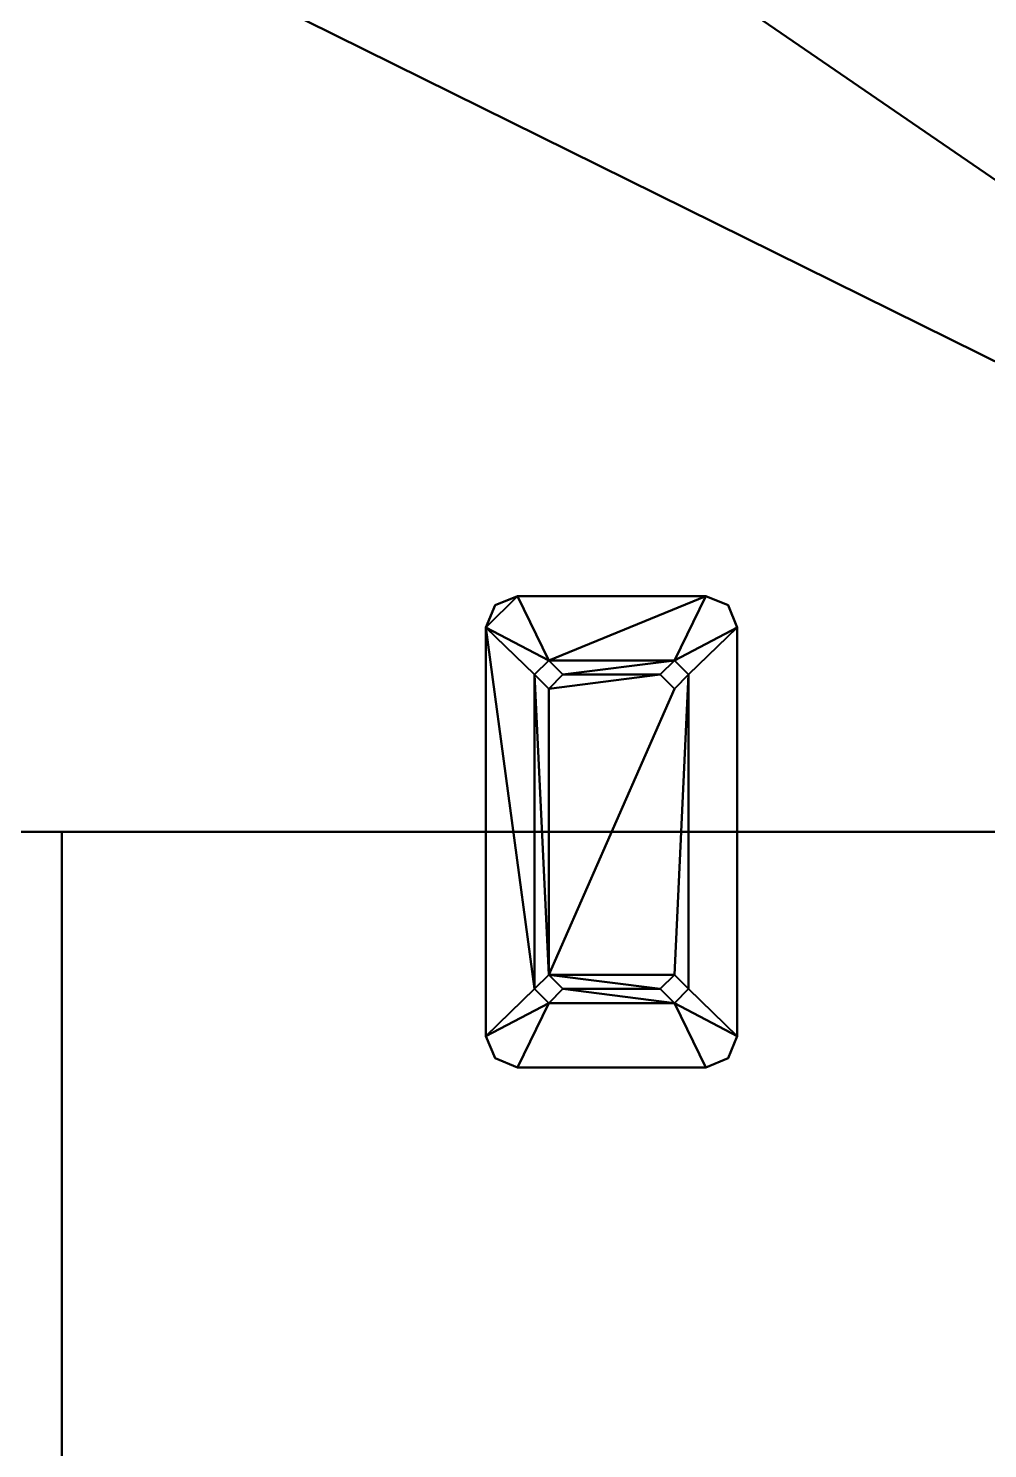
# Model space of a CAD drawing. Header units: millimetres. Extents: x -1050 to 750, y -1100 to 707.
# Drawn here: x 139.4 to 444.7, y -196.3 to 255.6 of the extents above; entities that cross this region are included whole.
import ezdxf

# ---------------------------------------------------------------- set-up
doc = ezdxf.new("R2010")
doc.units = ezdxf.units.MM
doc.layers.add('I-FURN', color=7, linetype='Continuous', lineweight=40)

msp = doc.modelspace()

# ---------------------------------------------------------------- meshes
at = {"layer": 'I-FURN', "color": 251, "true_color": 0x616164}
mesh = msp.add_polyface(dxfattribs=at)
corners = [(750, 700, 725), (-1050, 700, 725), (-1050, 0, 725), (750, 0, 725), (-3.98, 634.53, 725), (-3.98, 516.34, 725), (-294.98, 516.34, 725), (-294.98, 634.53, 725)]
mesh.append_faces([[corners[k] for k in face] for face in [(0, 4, 5, 3), (3, 5, 6, 2)]], dxfattribs={"vtx0": -1, "vtx2": -1, "color": 251})
mesh.append_faces([[corners[k] for k in face] for face in [(7, 4, 0, 1), (6, 7, 1, 2)]], dxfattribs={"vtx1": -1, "vtx3": -1, "color": 251})
mesh = msp.add_polyface(dxfattribs=at)
corners = [(750, 700, 700), (750, 0, 700), (-1050, 0, 700), (-1050, 700, 700), (-3.98, 634.53, 700), (-294.98, 634.53, 700), (-294.98, 516.34, 700), (-3.98, 516.34, 700)]
mesh.append_faces([[corners[k] for k in face] for face in [(7, 1, 6)]], dxfattribs={"vtx0": -1, "vtx1": -1, "color": 251})
mesh.append_faces([[corners[k] for k in face] for face in [(3, 5, 6), (5, 3, 0, 4)]], dxfattribs={"vtx0": -1, "vtx2": -1, "color": 251})
mesh.append_faces([[corners[k] for k in face] for face in [(6, 1, 2, 3)]], dxfattribs={"vtx0": -1, "vtx3": -1, "color": 251})
mesh.append_faces([[corners[k] for k in face] for face in [(7, 4, 0, 1)]], dxfattribs={"vtx1": -1, "vtx3": -1, "color": 251})
at = {"layer": 'I-FURN', "color": 250, "true_color": 0x161616}
mesh = msp.add_polyface(dxfattribs=at)
corners = [(365, 65, 697), (365, -65, 697), (362.07, -72.07, 697), (355, -75, 697), (295, -75, 697), (287.93, -72.07, 697), (285, -65, 697), (285, 65, 697), (287.93, 72.07, 697), (295, 75, 697), (355, 75, 697), (362.07, 72.07, 697), (340.5, -50, 697), (345, -54.5, 697), (349.5, -50, 697), (345, -45.5, 697), (300.5, -50, 697), (305, -54.5, 697), (309.5, -50, 697), (305, -45.5, 697), (300.5, 50, 697), (305, 45.5, 697), (309.5, 50, 697), (305, 54.5, 697), (340.5, 50, 697), (345, 45.5, 697), (349.5, 50, 697), (345, 54.5, 697)]
mesh.append_faces([[corners[k] for k in face] for face in [(6, 17, 4, 5)]], dxfattribs={"vtx0": -1, "vtx1": -1, "color": 250})
mesh.append_faces([[corners[k] for k in face] for face in [(23, 10, 27, 22), (7, 20, 16, 6)]], dxfattribs={"vtx0": -1, "vtx1": -1, "vtx2": -1, "color": 250})
mesh.append_faces([[corners[k] for k in face] for face in [(15, 19, 25, 26), (14, 26, 0, 1), (17, 13, 3, 4)]], dxfattribs={"vtx0": -1, "vtx1": -1, "vtx3": -1, "color": 250})
mesh.append_faces([[corners[k] for k in face] for face in [(0, 26, 27), (22, 27, 24, 21), (19, 15, 12, 18), (1, 13, 14), (18, 12, 13, 17), (7, 23, 20), (23, 9, 10)]], dxfattribs={"vtx0": -1, "vtx2": -1, "color": 250})
mesh.append_faces([[corners[k] for k in face] for face in [(21, 24, 25, 19)]], dxfattribs={"vtx0": -1, "vtx2": -1, "vtx3": -1, "color": 250})
mesh.append_faces([[corners[k] for k in face] for face in [(14, 15, 26), (16, 17, 6)]], dxfattribs={"vtx1": -1, "vtx2": -1, "color": 250})
mesh.append_faces([[corners[k] for k in face] for face in [(20, 21, 19, 16)]], dxfattribs={"vtx1": -1, "vtx3": -1, "color": 250})
mesh.append_faces([[corners[k] for k in face] for face in [(10, 11, 0, 27), (1, 2, 3, 13), (7, 8, 9, 23)]], dxfattribs={"vtx2": -1, "vtx3": -1, "color": 250})
mesh = msp.add_polyface(dxfattribs=at)
corners = [(295, -75, 700), (355, -75, 700), (362.07, -72.07, 700), (365, -65, 700), (365, 65, 700), (362.07, 72.07, 700), (355, 75, 700), (295, 75, 700), (287.93, 72.07, 700), (285, 65, 700), (285, -65, 700), (287.93, -72.07, 700), (349.5, -50, 700), (345, -54.5, 700), (340.5, -50, 700), (345, -45.5, 700), (309.5, -50, 700), (305, -54.5, 700), (300.5, -50, 700), (305, -45.5, 700), (309.5, 50, 700), (305, 45.5, 700), (300.5, 50, 700), (305, 54.5, 700), (349.5, 50, 700), (345, 45.5, 700), (340.5, 50, 700), (345, 54.5, 700)]
mesh.append_faces([[corners[k] for k in face] for face in [(0, 17, 10, 11), (17, 13, 16), (21, 26, 20)]], dxfattribs={"vtx0": -1, "vtx1": -1, "color": 250})
mesh.append_faces([[corners[k] for k in face] for face in [(25, 19, 15, 24), (4, 24, 12, 3), (1, 13, 17, 0)]], dxfattribs={"vtx0": -1, "vtx1": -1, "vtx2": -1, "color": 250})
mesh.append_faces([[corners[k] for k in face] for face in [(23, 27, 6, 7), (22, 9, 18, 19)]], dxfattribs={"vtx0": -1, "vtx1": -1, "vtx3": -1, "color": 250})
mesh.append_faces([[corners[k] for k in face] for face in [(20, 26, 27, 23), (19, 14, 15), (24, 15, 12), (16, 13, 14, 19), (10, 17, 18)]], dxfattribs={"vtx0": -1, "vtx2": -1, "color": 250})
mesh.append_faces([[corners[k] for k in face] for face in [(9, 22, 23, 7)]], dxfattribs={"vtx0": -1, "vtx2": -1, "vtx3": -1, "color": 250})
mesh.append_faces([[corners[k] for k in face] for face in [(27, 24, 4), (12, 13, 3), (21, 22, 19), (9, 10, 18)]], dxfattribs={"vtx1": -1, "vtx2": -1, "color": 250})
mesh.append_faces([[corners[k] for k in face] for face in [(25, 26, 21, 19)]], dxfattribs={"vtx1": -1, "vtx2": -1, "vtx3": -1, "color": 250})
mesh.append_faces([[corners[k] for k in face] for face in [(7, 8, 9)]], dxfattribs={"vtx2": -1, "color": 250})
mesh.append_faces([[corners[k] for k in face] for face in [(4, 5, 6, 27), (1, 2, 3, 13)]], dxfattribs={"vtx2": -1, "vtx3": -1, "color": 250})
mesh = msp.add_polyface(dxfattribs=at)
corners = [(295, 75, 697), (287.93, 72.07, 697), (285, 65, 697), (285, 65, 700), (287.93, 72.07, 700), (295, 75, 700)]
mesh.append_faces([[corners[k] for k in face] for face in [(5, 0, 1, 4), (2, 3, 4, 1)]], dxfattribs={"vtx2": -1, "color": 250})
mesh = msp.add_polyface(dxfattribs=at)
corners = [(295, 75, 700), (355, 75, 700), (355, 75, 697), (295, 75, 697)]
mesh.append_faces([[corners[k] for k in face] for face in [(0, 1, 2, 3)]], dxfattribs={"color": 250})
mesh = msp.add_polyface(dxfattribs=at)
corners = [(365, 65, 697), (362.07, 72.07, 697), (355, 75, 697), (355, 75, 700), (362.07, 72.07, 700), (365, 65, 700)]
mesh.append_faces([[corners[k] for k in face] for face in [(5, 0, 1, 4), (2, 3, 4, 1)]], dxfattribs={"vtx2": -1, "color": 250})
mesh = msp.add_polyface(dxfattribs=at)
corners = [(285, -65, 700), (285, 65, 700), (285, 65, 697), (285, -65, 697)]
mesh.append_faces([[corners[k] for k in face] for face in [(1, 2, 3, 0)]], dxfattribs={"color": 250})
mesh = msp.add_polyface(dxfattribs=at)
corners = [(365, 65, 700), (365, -65, 700), (365, -65, 697), (365, 65, 697)]
mesh.append_faces([[corners[k] for k in face] for face in [(1, 2, 3, 0)]], dxfattribs={"color": 250})
mesh = msp.add_polyface(dxfattribs=at)
corners = [(300.5, 50, 697), (305, 54.5, 697), (309.5, 50, 697), (309.5, 50, 697.75), (309.5, 50, 698.5), (309.5, 50, 699.25), (309.5, 50, 700), (305, 54.5, 700), (300.5, 50, 700), (300.5, 50, 699.25), (300.5, 50, 698.5), (300.5, 50, 697.75)]
mesh.append_faces([[corners[k] for k in face] for face in [(7, 4, 5, 6)]], dxfattribs={"vtx0": -1, "color": 250})
mesh.append_faces([[corners[k] for k in face] for face in [(1, 4, 7)]], dxfattribs={"vtx0": -1, "vtx1": -1, "vtx2": -1, "color": 250})
mesh.append_faces([[corners[k] for k in face] for face in [(1, 7, 10, 11)]], dxfattribs={"vtx0": -1, "vtx1": -1, "vtx3": -1, "color": 250})
mesh.append_faces([[corners[k] for k in face] for face in [(0, 1, 11)]], dxfattribs={"vtx1": -1, "color": 250})
mesh.append_faces([[corners[k] for k in face] for face in [(1, 2, 3, 4), (7, 8, 9, 10)]], dxfattribs={"vtx3": -1, "color": 250})
mesh = msp.add_polyface(dxfattribs=at)
corners = [(340.5, 50, 697), (345, 54.5, 697), (349.5, 50, 697), (349.5, 50, 697.75), (349.5, 50, 698.5), (349.5, 50, 699.25), (349.5, 50, 700), (345, 54.5, 700), (340.5, 50, 700), (340.5, 50, 699.25), (340.5, 50, 698.5), (340.5, 50, 697.75)]
mesh.append_faces([[corners[k] for k in face] for face in [(7, 4, 5, 6)]], dxfattribs={"vtx0": -1, "color": 250})
mesh.append_faces([[corners[k] for k in face] for face in [(1, 4, 7)]], dxfattribs={"vtx0": -1, "vtx1": -1, "vtx2": -1, "color": 250})
mesh.append_faces([[corners[k] for k in face] for face in [(1, 7, 10, 11)]], dxfattribs={"vtx0": -1, "vtx1": -1, "vtx3": -1, "color": 250})
mesh.append_faces([[corners[k] for k in face] for face in [(0, 1, 11)]], dxfattribs={"vtx1": -1, "color": 250})
mesh.append_faces([[corners[k] for k in face] for face in [(1, 2, 3, 4), (7, 8, 9, 10)]], dxfattribs={"vtx3": -1, "color": 250})
mesh = msp.add_polyface(dxfattribs=at)
corners = [(309.5, 50, 700), (309.5, 50, 699.25), (309.5, 50, 698.5), (309.5, 50, 697.75), (309.5, 50, 697), (305, 45.5, 697), (300.5, 50, 697), (300.5, 50, 697.75), (300.5, 50, 698.5), (300.5, 50, 699.25), (300.5, 50, 700), (305, 45.5, 700)]
mesh.append_faces([[corners[k] for k in face] for face in [(2, 5, 11)]], dxfattribs={"vtx0": -1, "vtx1": -1, "vtx2": -1, "color": 250})
mesh.append_faces([[corners[k] for k in face] for face in [(5, 7, 8, 11)]], dxfattribs={"vtx0": -1, "vtx2": -1, "vtx3": -1, "color": 250})
mesh.append_faces([[corners[k] for k in face] for face in [(9, 10, 11, 8), (5, 6, 7), (3, 4, 5, 2)]], dxfattribs={"vtx2": -1, "color": 250})
mesh.append_faces([[corners[k] for k in face] for face in [(11, 0, 1, 2)]], dxfattribs={"vtx3": -1, "color": 250})
mesh = msp.add_polyface(dxfattribs=at)
corners = [(349.5, 50, 700), (349.5, 50, 699.25), (349.5, 50, 698.5), (349.5, 50, 697.75), (349.5, 50, 697), (345, 45.5, 697), (340.5, 50, 697), (340.5, 50, 697.75), (340.5, 50, 698.5), (340.5, 50, 699.25), (340.5, 50, 700), (345, 45.5, 700)]
mesh.append_faces([[corners[k] for k in face] for face in [(2, 5, 11)]], dxfattribs={"vtx0": -1, "vtx1": -1, "vtx2": -1, "color": 250})
mesh.append_faces([[corners[k] for k in face] for face in [(5, 7, 8, 11)]], dxfattribs={"vtx0": -1, "vtx2": -1, "vtx3": -1, "color": 250})
mesh.append_faces([[corners[k] for k in face] for face in [(9, 10, 11, 8), (5, 6, 7), (3, 4, 5, 2)]], dxfattribs={"vtx2": -1, "color": 250})
mesh.append_faces([[corners[k] for k in face] for face in [(11, 0, 1, 2)]], dxfattribs={"vtx3": -1, "color": 250})
at = {"layer": 'I-FURN', "color": 251, "true_color": 0x616164}
mesh = msp.add_polyface(dxfattribs=at)
corners = [(750, 0, 725), (-1050, 0, 725), (-1050, 0, 700), (750, 0, 700)]
mesh.append_faces([[corners[k] for k in face] for face in [(0, 1, 2, 3)]], dxfattribs={"color": 251})
mesh = msp.add_polyface(dxfattribs=at)
corners = [(750, 0, 725), (150, 0, 725), (150, -1100, 725), (750, -1100, 725)]
mesh.append_faces([[corners[k] for k in face] for face in [(3, 0, 1, 2)]], dxfattribs={"color": 251})
mesh = msp.add_polyface(dxfattribs=at)
corners = [(750, 0, 700), (750, -1100, 700), (150, -1100, 700), (150, 0, 700)]
mesh.append_faces([[corners[k] for k in face] for face in [(2, 3, 0, 1)]], dxfattribs={"color": 251})
mesh = msp.add_polyface(dxfattribs=at)
corners = [(150, 0, 725), (750, 0, 725), (750, 0, 700), (150, 0, 700)]
mesh.append_faces([[corners[k] for k in face] for face in [(0, 1, 2, 3)]], dxfattribs={"color": 251})
mesh = msp.add_polyface(dxfattribs=at)
corners = [(150, -1100, 725), (150, 0, 725), (150, 0, 700), (150, -1100, 700)]
mesh.append_faces([[corners[k] for k in face] for face in [(0, 1, 2, 3)]], dxfattribs={"color": 251})
at = {"layer": 'I-FURN', "color": 250, "true_color": 0x161616}
mesh = msp.add_polyface(dxfattribs=at)
corners = [(300.5, -50, 697), (305, -45.5, 697), (309.5, -50, 697), (309.5, -50, 697.75), (309.5, -50, 698.5), (309.5, -50, 699.25), (309.5, -50, 700), (305, -45.5, 700), (300.5, -50, 700), (300.5, -50, 699.25), (300.5, -50, 698.5), (300.5, -50, 697.75)]
mesh.append_faces([[corners[k] for k in face] for face in [(7, 4, 5, 6)]], dxfattribs={"vtx0": -1, "color": 250})
mesh.append_faces([[corners[k] for k in face] for face in [(1, 4, 7)]], dxfattribs={"vtx0": -1, "vtx1": -1, "vtx2": -1, "color": 250})
mesh.append_faces([[corners[k] for k in face] for face in [(1, 7, 10, 11)]], dxfattribs={"vtx0": -1, "vtx1": -1, "vtx3": -1, "color": 250})
mesh.append_faces([[corners[k] for k in face] for face in [(0, 1, 11)]], dxfattribs={"vtx1": -1, "color": 250})
mesh.append_faces([[corners[k] for k in face] for face in [(1, 2, 3, 4), (7, 8, 9, 10)]], dxfattribs={"vtx3": -1, "color": 250})
mesh = msp.add_polyface(dxfattribs=at)
corners = [(340.5, -50, 697), (345, -45.5, 697), (349.5, -50, 697), (349.5, -50, 697.75), (349.5, -50, 698.5), (349.5, -50, 699.25), (349.5, -50, 700), (345, -45.5, 700), (340.5, -50, 700), (340.5, -50, 699.25), (340.5, -50, 698.5), (340.5, -50, 697.75)]
mesh.append_faces([[corners[k] for k in face] for face in [(7, 4, 5, 6)]], dxfattribs={"vtx0": -1, "color": 250})
mesh.append_faces([[corners[k] for k in face] for face in [(1, 4, 7)]], dxfattribs={"vtx0": -1, "vtx1": -1, "vtx2": -1, "color": 250})
mesh.append_faces([[corners[k] for k in face] for face in [(1, 7, 10, 11)]], dxfattribs={"vtx0": -1, "vtx1": -1, "vtx3": -1, "color": 250})
mesh.append_faces([[corners[k] for k in face] for face in [(0, 1, 11)]], dxfattribs={"vtx1": -1, "color": 250})
mesh.append_faces([[corners[k] for k in face] for face in [(1, 2, 3, 4), (7, 8, 9, 10)]], dxfattribs={"vtx3": -1, "color": 250})
mesh = msp.add_polyface(dxfattribs=at)
corners = [(309.5, -50, 700), (309.5, -50, 699.25), (309.5, -50, 698.5), (309.5, -50, 697.75), (309.5, -50, 697), (305, -54.5, 697), (300.5, -50, 697), (300.5, -50, 697.75), (300.5, -50, 698.5), (300.5, -50, 699.25), (300.5, -50, 700), (305, -54.5, 700)]
mesh.append_faces([[corners[k] for k in face] for face in [(2, 5, 11)]], dxfattribs={"vtx0": -1, "vtx1": -1, "vtx2": -1, "color": 250})
mesh.append_faces([[corners[k] for k in face] for face in [(5, 7, 8, 11)]], dxfattribs={"vtx0": -1, "vtx2": -1, "vtx3": -1, "color": 250})
mesh.append_faces([[corners[k] for k in face] for face in [(9, 10, 11, 8), (5, 6, 7), (3, 4, 5, 2)]], dxfattribs={"vtx2": -1, "color": 250})
mesh.append_faces([[corners[k] for k in face] for face in [(11, 0, 1, 2)]], dxfattribs={"vtx3": -1, "color": 250})
mesh = msp.add_polyface(dxfattribs=at)
corners = [(349.5, -50, 700), (349.5, -50, 699.25), (349.5, -50, 698.5), (349.5, -50, 697.75), (349.5, -50, 697), (345, -54.5, 697), (340.5, -50, 697), (340.5, -50, 697.75), (340.5, -50, 698.5), (340.5, -50, 699.25), (340.5, -50, 700), (345, -54.5, 700)]
mesh.append_faces([[corners[k] for k in face] for face in [(2, 5, 11)]], dxfattribs={"vtx0": -1, "vtx1": -1, "vtx2": -1, "color": 250})
mesh.append_faces([[corners[k] for k in face] for face in [(5, 7, 8, 11)]], dxfattribs={"vtx0": -1, "vtx2": -1, "vtx3": -1, "color": 250})
mesh.append_faces([[corners[k] for k in face] for face in [(9, 10, 11, 8), (5, 6, 7), (3, 4, 5, 2)]], dxfattribs={"vtx2": -1, "color": 250})
mesh.append_faces([[corners[k] for k in face] for face in [(11, 0, 1, 2)]], dxfattribs={"vtx3": -1, "color": 250})
mesh = msp.add_polyface(dxfattribs=at)
corners = [(285, -65, 697), (287.93, -72.07, 697), (295, -75, 697), (295, -75, 700), (287.93, -72.07, 700), (285, -65, 700)]
mesh.append_faces([[corners[k] for k in face] for face in [(4, 5, 0, 1), (1, 2, 3, 4)]], dxfattribs={"vtx3": -1, "color": 250})
mesh = msp.add_polyface(dxfattribs=at)
corners = [(355, -75, 697), (362.07, -72.07, 697), (365, -65, 697), (365, -65, 700), (362.07, -72.07, 700), (355, -75, 700)]
mesh.append_faces([[corners[k] for k in face] for face in [(4, 5, 0, 1), (1, 2, 3, 4)]], dxfattribs={"vtx3": -1, "color": 250})
mesh = msp.add_polyface(dxfattribs=at)
corners = [(295, -75, 697), (355, -75, 697), (355, -75, 700), (295, -75, 700)]
mesh.append_faces([[corners[k] for k in face] for face in [(2, 3, 0, 1)]], dxfattribs={"color": 250})

doc.saveas('drawing.dxf')
